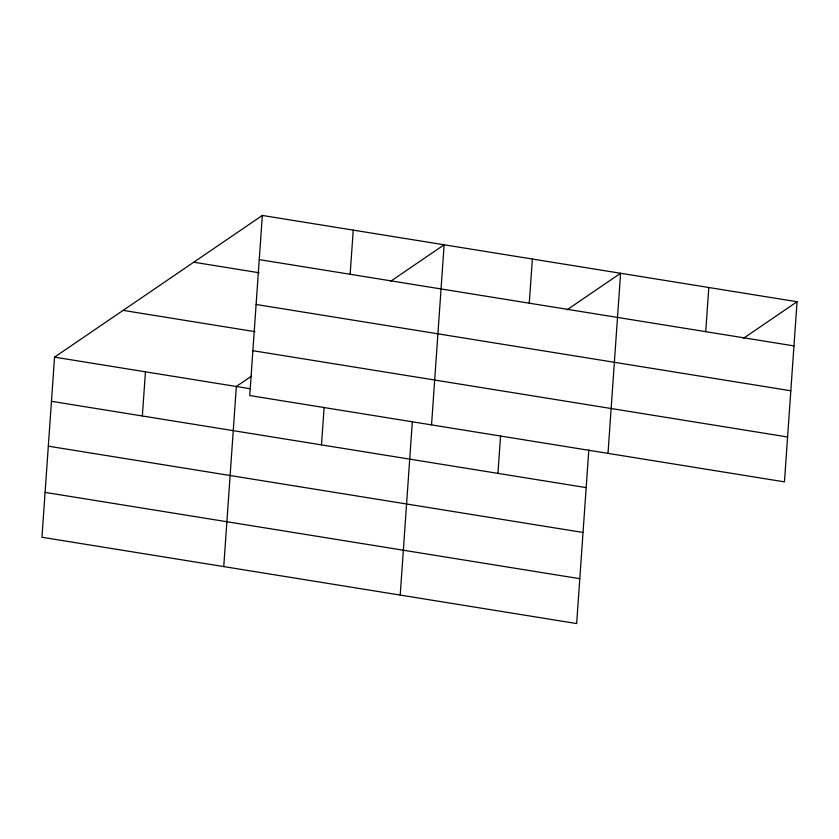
<?xml version="1.0" encoding="UTF-8"?>
<svg xmlns="http://www.w3.org/2000/svg" width="839" height="839" viewBox="0 0 839 839"><rect width="100%" height="100%" fill="white"/><g stroke="black" fill="none" stroke-linecap="round" stroke-linejoin="round"><path stroke-width="1.26" d="M262.334 215.445L249.739 395.547L784.455 481.859L797.05 301.746L262.334 215.445L54.545 357.141L41.95 537.254L576.666 623.555L588.81 449.945M142.357 415.976L145.451 371.813M223.751 566.598L236.346 386.485L251.343 376.26M321.484 444.89L324.127 407.219M350.146 274.28L353.24 230.117M400.213 595.082L412.348 421.461M431.54 424.891L444.135 244.789L390.565 281.317M497.947 473.374L500.579 435.703M529.273 303.194L532.366 259.031M608.002 453.375L620.598 273.262L567.028 309.801M705.735 331.667L708.819 287.504M743.48 338.285L797.05 301.746M259.241 259.608L793.967 345.909M193.767 262.208L259.062 272.748M256.105 304.473L790.82 390.775M123.113 310.378L254.983 331.667M252.875 350.692L787.59 436.993M54.545 357.141L250.41 388.761M51.452 401.304L586.167 487.616M48.316 446.17L583.032 532.471M45.086 492.388L579.801 578.7"/></g></svg>
